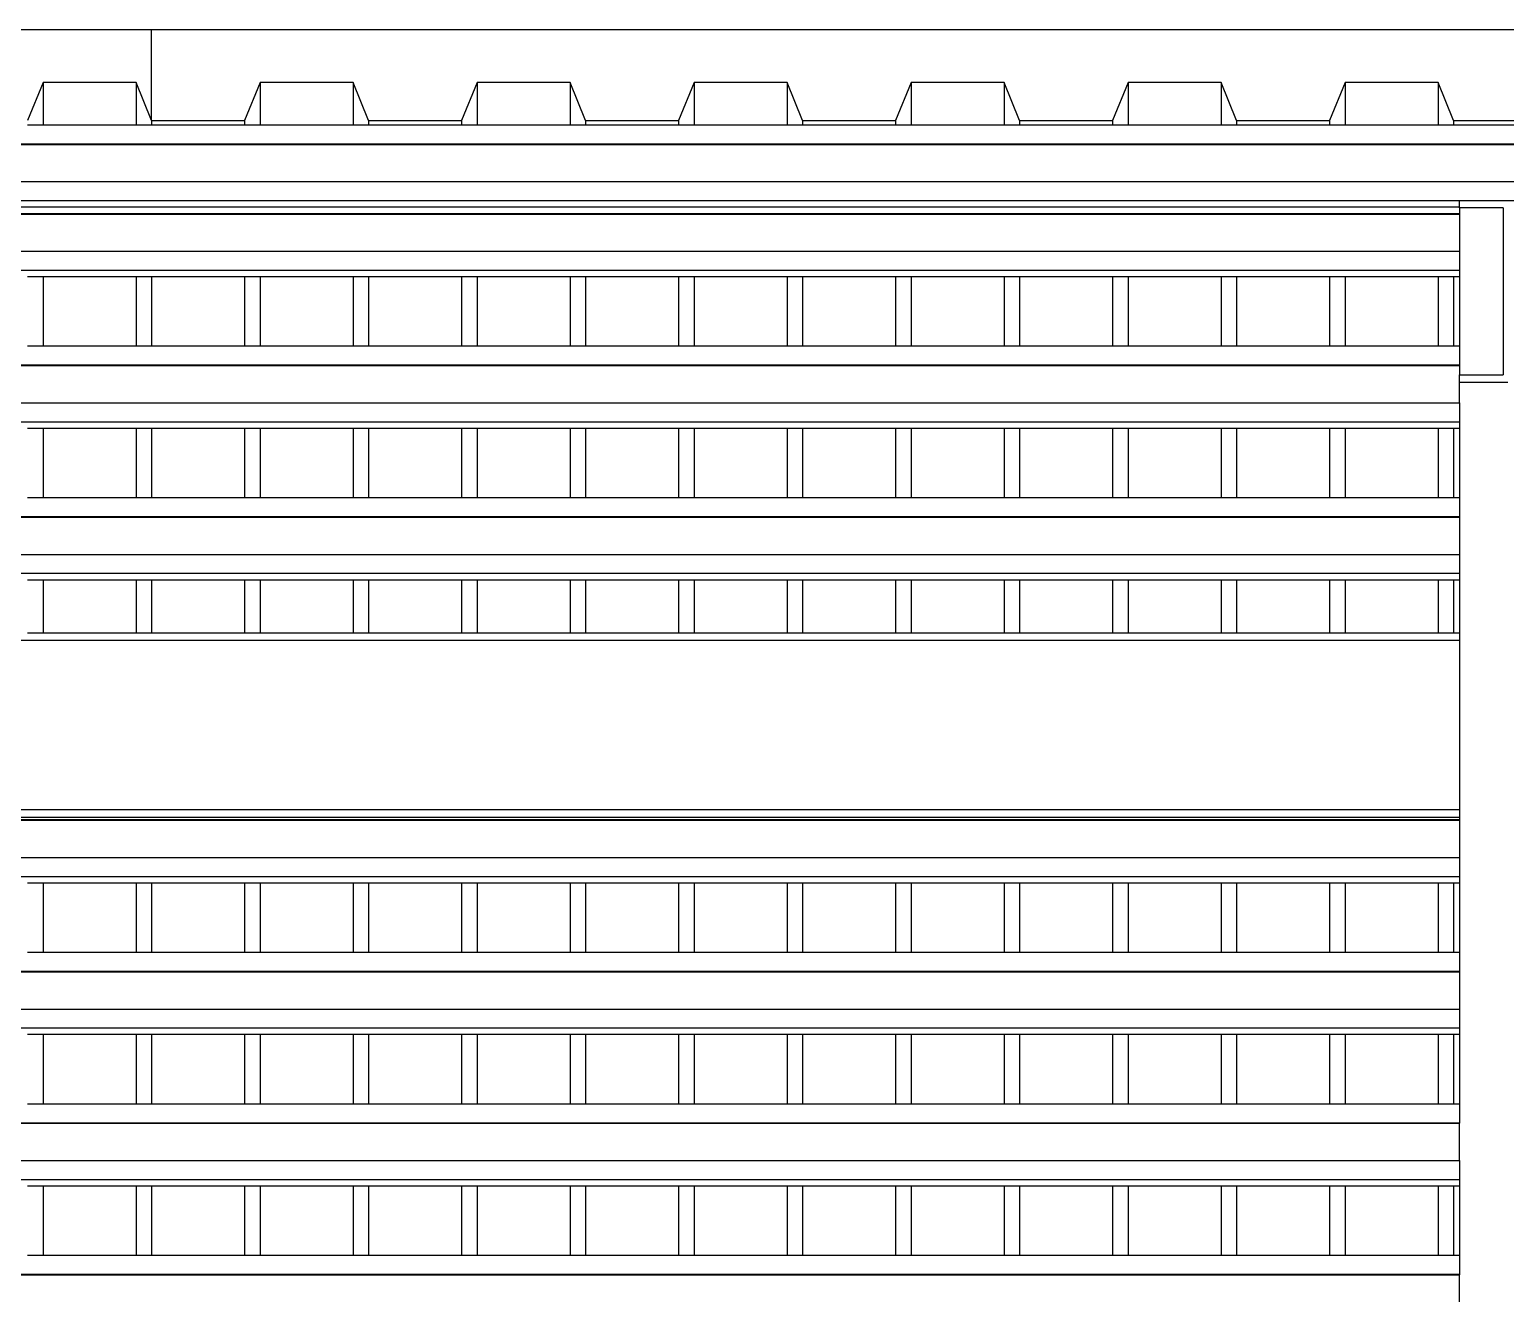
# Model space of a CAD drawing. Extents: x -101 to 101, y -14 to 18.
# Drawn here: x -60.823 to -58.902, y 10.823 to 12.469 of the extents above; entities that cross this region are included whole.
import ezdxf

# ---------------------------------------------------------------- set-up
doc = ezdxf.new("R2010")
doc.units = 0
doc.layers.get('0').update_dxf_attribs({"linetype": 'CONTINUOUS'})

msp = doc.modelspace()

# ---------------------------------------------------------------- linework, layer by layer
for p, q in [((-63.7708, 12.4686), (-60.6643, 12.4686)), ((-60.6643, 12.3502), (-60.6643, 12.4686)), ((-60.6643, 12.4686), (-57.5577, 12.4686)), ((-60.8055, 12.3995), (-60.8256, 12.3502)), ((-60.6844, 12.3995), (-60.8055, 12.3995)), ((-60.8055, 12.3995), (-60.8055, 12.3446)), ((-60.6643, 12.3502), (-60.6844, 12.3995)), ((-60.6844, 12.3995), (-60.6844, 12.3446)), ((-60.5231, 12.3995), (-60.5432, 12.3502)), ((-60.5231, 12.3995), (-60.5231, 12.3446)), ((-60.402, 12.3995), (-60.5231, 12.3995)), ((-60.402, 12.3995), (-60.402, 12.3446)), ((-60.3818, 12.3502), (-60.402, 12.3995)), ((-60.2406, 12.3995), (-60.2608, 12.3502)), ((-60.2406, 12.3995), (-60.2406, 12.3446)), ((-60.1196, 12.3995), (-60.2406, 12.3995)), ((-60.1196, 12.3995), (-60.1196, 12.3446)), ((-60.0994, 12.3502), (-60.1196, 12.3995)), ((-59.9582, 12.3995), (-59.9784, 12.3502)), ((-59.9582, 12.3995), (-59.9582, 12.3446)), ((-59.8372, 12.3995), (-59.9582, 12.3995)), ((-59.8372, 12.3995), (-59.8372, 12.3446)), ((-59.817, 12.3502), (-59.8372, 12.3995)), ((-59.6758, 12.3995), (-59.696, 12.3502)), ((-59.6758, 12.3995), (-59.6758, 12.3446)), ((-59.5548, 12.3995), (-59.6758, 12.3995)), ((-59.5548, 12.3995), (-59.5548, 12.3446)), ((-59.5346, 12.3502), (-59.5548, 12.3995)), ((-59.3934, 12.3995), (-59.4136, 12.3502)), ((-59.3934, 12.3995), (-59.3934, 12.3446)), ((-59.2724, 12.3995), (-59.3934, 12.3995)), ((-59.2724, 12.3995), (-59.2724, 12.3446)), ((-59.2522, 12.3502), (-59.2724, 12.3995)), ((-59.111, 12.3995), (-59.1312, 12.3502)), ((-59.111, 12.3995), (-59.111, 12.3446)), ((-58.99, 12.3995), (-59.111, 12.3995)), ((-58.99, 12.3995), (-58.99, 12.3446)), ((-58.9698, 12.3502), (-58.99, 12.3995)), ((-60.8256, 12.3446), (-60.8055, 12.3446)), ((-60.8055, 12.3446), (-60.6844, 12.3446)), ((-60.6844, 12.3446), (-60.6643, 12.3446)), ((-60.6643, 12.3502), (-60.6643, 12.3446)), ((-60.6643, 12.3502), (-60.5432, 12.3502)), ((-60.6643, 12.3446), (-60.5432, 12.3446)), ((-60.5432, 12.3502), (-60.5432, 12.3446)), ((-60.5432, 12.3446), (-60.5231, 12.3446)), ((-60.5231, 12.3446), (-60.402, 12.3446)), ((-60.402, 12.3446), (-60.3818, 12.3446)), ((-60.3818, 12.3502), (-60.3818, 12.3446)), ((-60.3818, 12.3502), (-60.2608, 12.3502)), ((-60.3818, 12.3446), (-60.2608, 12.3446)), ((-60.2608, 12.3502), (-60.2608, 12.3446)), ((-60.2608, 12.3446), (-60.2406, 12.3446)), ((-60.2406, 12.3446), (-60.1196, 12.3446)), ((-60.1196, 12.3446), (-60.0994, 12.3446)), ((-60.0994, 12.3502), (-60.0994, 12.3446)), ((-60.0994, 12.3502), (-59.9784, 12.3502)), ((-60.0994, 12.3446), (-59.9784, 12.3446)), ((-59.9784, 12.3502), (-59.9784, 12.3446)), ((-59.9784, 12.3446), (-59.9582, 12.3446)), ((-59.9582, 12.3446), (-59.8372, 12.3446)), ((-59.8372, 12.3446), (-59.817, 12.3446)), ((-59.817, 12.3502), (-59.817, 12.3446)), ((-59.817, 12.3502), (-59.696, 12.3502)), ((-59.817, 12.3446), (-59.696, 12.3446)), ((-59.696, 12.3502), (-59.696, 12.3446)), ((-59.696, 12.3446), (-59.6758, 12.3446)), ((-59.6758, 12.3446), (-59.5548, 12.3446)), ((-59.5548, 12.3446), (-59.5346, 12.3446)), ((-59.5346, 12.3502), (-59.5346, 12.3446)), ((-59.5346, 12.3502), (-59.4136, 12.3502)), ((-59.5346, 12.3446), (-59.4136, 12.3446)), ((-59.4136, 12.3502), (-59.4136, 12.3446)), ((-59.4136, 12.3446), (-59.3934, 12.3446)), ((-59.3934, 12.3446), (-59.2724, 12.3446)), ((-59.2724, 12.3446), (-59.2522, 12.3446)), ((-59.2522, 12.3502), (-59.2522, 12.3446)), ((-59.2522, 12.3502), (-59.1312, 12.3502)), ((-59.2522, 12.3446), (-59.1312, 12.3446)), ((-59.1312, 12.3502), (-59.1312, 12.3446)), ((-59.1312, 12.3446), (-59.111, 12.3446)), ((-59.111, 12.3446), (-58.99, 12.3446)), ((-58.99, 12.3446), (-58.9698, 12.3446)), ((-58.9698, 12.3502), (-58.9698, 12.3446)), ((-58.9698, 12.3502), (-58.8487, 12.3502)), ((-58.9698, 12.3446), (-58.8487, 12.3446)), ((-69.1468, 12.3199), (-51.4623, 12.3199)), ((-69.1468, 12.3191), (-51.4623, 12.3191)), ((-69.1468, 12.2706), (-51.4623, 12.2706)), ((-62.5923, 12.2459), (-58.9623, 12.2459)), ((-62.5923, 12.2377), (-58.9623, 12.2377)), ((-58.9623, 12.2459), (-58.8423, 12.2459)), ((-58.9623, 12.2377), (-58.9623, 12.2459)), ((-58.9623, 12.2363), (-58.9623, 12.2377)), ((-62.5923, 12.2292), (-58.9623, 12.2292)), ((-62.5923, 12.2284), (-58.9623, 12.2284)), ((-58.9054, 12.2363), (-58.9623, 12.2363)), ((-58.9623, 12.2363), (-58.9623, 12.2292)), ((-58.9623, 12.2292), (-58.9623, 12.2284)), ((-58.9623, 12.2284), (-58.9623, 12.1799)), ((-58.9054, 12.2363), (-58.9054, 12.0189)), ((-62.5923, 12.1799), (-58.9623, 12.1799)), ((-58.9623, 12.1799), (-58.9623, 12.1552)), ((-62.5923, 12.1552), (-58.9623, 12.1552)), ((-60.8256, 12.147), (-60.8055, 12.147)), ((-60.8055, 12.147), (-60.8055, 12.0566)), ((-60.8055, 12.147), (-60.6844, 12.147)), ((-60.6844, 12.147), (-60.6844, 12.0566)), ((-60.6844, 12.147), (-60.6643, 12.147)), ((-60.6643, 12.147), (-60.6643, 12.0566)), ((-60.6643, 12.147), (-60.5432, 12.147)), ((-60.5432, 12.147), (-60.5432, 12.0566)), ((-60.5432, 12.147), (-60.5231, 12.147)), ((-60.5231, 12.147), (-60.5231, 12.0566)), ((-60.5231, 12.147), (-60.402, 12.147)), ((-60.402, 12.147), (-60.402, 12.0566)), ((-60.402, 12.147), (-60.3818, 12.147)), ((-60.3818, 12.147), (-60.3818, 12.0566)), ((-60.3818, 12.147), (-60.2608, 12.147)), ((-60.2608, 12.147), (-60.2608, 12.0566)), ((-60.2608, 12.147), (-60.2406, 12.147)), ((-60.2406, 12.147), (-60.2406, 12.0566)), ((-60.2406, 12.147), (-60.1196, 12.147)), ((-60.1196, 12.147), (-60.1196, 12.0566)), ((-60.1196, 12.147), (-60.0994, 12.147)), ((-60.0994, 12.147), (-60.0994, 12.0566)), ((-60.0994, 12.147), (-59.9784, 12.147)), ((-59.9784, 12.147), (-59.9784, 12.0566)), ((-59.9784, 12.147), (-59.9582, 12.147)), ((-59.9582, 12.147), (-59.9582, 12.0566)), ((-59.9582, 12.147), (-59.8372, 12.147)), ((-59.8372, 12.147), (-59.8372, 12.0566)), ((-59.8372, 12.147), (-59.817, 12.147)), ((-59.817, 12.147), (-59.817, 12.0566)), ((-59.817, 12.147), (-59.696, 12.147)), ((-59.696, 12.147), (-59.696, 12.0566)), ((-59.696, 12.147), (-59.6758, 12.147)), ((-59.6758, 12.147), (-59.6758, 12.0566)), ((-59.6758, 12.147), (-59.5548, 12.147)), ((-59.5548, 12.147), (-59.5548, 12.0566)), ((-59.5548, 12.147), (-59.5346, 12.147)), ((-59.5346, 12.147), (-59.5346, 12.0566)), ((-59.5346, 12.147), (-59.4136, 12.147)), ((-59.4136, 12.147), (-59.4136, 12.0566)), ((-59.4136, 12.147), (-59.3934, 12.147)), ((-59.3934, 12.147), (-59.3934, 12.0566)), ((-59.3934, 12.147), (-59.2724, 12.147)), ((-59.2724, 12.147), (-59.2724, 12.0566)), ((-59.2724, 12.147), (-59.2522, 12.147)), ((-59.2522, 12.147), (-59.2522, 12.0566)), ((-59.2522, 12.147), (-59.1312, 12.147)), ((-59.1312, 12.147), (-59.1312, 12.0566)), ((-59.1312, 12.147), (-59.111, 12.147)), ((-59.111, 12.147), (-59.111, 12.0566)), ((-59.111, 12.147), (-58.99, 12.147)), ((-58.99, 12.147), (-58.99, 12.0566)), ((-58.99, 12.147), (-58.9698, 12.147)), ((-58.9698, 12.147), (-58.9698, 12.0566)), ((-58.9698, 12.147), (-58.9623, 12.147)), ((-58.9623, 12.1552), (-58.9623, 12.147)), ((-58.9623, 12.147), (-58.9623, 12.0566)), ((-60.8256, 12.0566), (-60.8055, 12.0566)), ((-60.8055, 12.0566), (-60.6844, 12.0566)), ((-60.6844, 12.0566), (-60.6643, 12.0566)), ((-60.6643, 12.0566), (-60.5432, 12.0566)), ((-60.5432, 12.0566), (-60.5231, 12.0566)), ((-60.5231, 12.0566), (-60.402, 12.0566)), ((-60.402, 12.0566), (-60.3818, 12.0566)), ((-60.3818, 12.0566), (-60.2608, 12.0566)), ((-60.2608, 12.0566), (-60.2406, 12.0566)), ((-60.2406, 12.0566), (-60.1196, 12.0566)), ((-60.1196, 12.0566), (-60.0994, 12.0566)), ((-60.0994, 12.0566), (-59.9784, 12.0566)), ((-59.9784, 12.0566), (-59.9582, 12.0566)), ((-59.9582, 12.0566), (-59.8372, 12.0566)), ((-59.8372, 12.0566), (-59.817, 12.0566)), ((-59.817, 12.0566), (-59.696, 12.0566)), ((-59.696, 12.0566), (-59.6758, 12.0566)), ((-59.6758, 12.0566), (-59.5548, 12.0566)), ((-59.5548, 12.0566), (-59.5346, 12.0566)), ((-59.5346, 12.0566), (-59.4136, 12.0566)), ((-59.4136, 12.0566), (-59.3934, 12.0566)), ((-59.3934, 12.0566), (-59.2724, 12.0566)), ((-59.2724, 12.0566), (-59.2522, 12.0566)), ((-59.2522, 12.0566), (-59.1312, 12.0566)), ((-59.1312, 12.0566), (-59.111, 12.0566)), ((-59.111, 12.0566), (-58.99, 12.0566)), ((-58.99, 12.0566), (-58.9698, 12.0566)), ((-58.9698, 12.0566), (-58.9623, 12.0566)), ((-58.9623, 12.0566), (-58.9623, 12.0319)), ((-62.5923, 12.0319), (-58.9623, 12.0319)), ((-62.5923, 12.0311), (-58.9623, 12.0311)), ((-58.9623, 12.0319), (-58.9623, 12.0311)), ((-58.9623, 12.0311), (-58.9623, 12.0189)), ((-58.9623, 12.0092), (-58.9623, 12.0189)), ((-58.9623, 12.0189), (-58.9054, 12.0189)), ((-58.9054, 12.0092), (-58.9623, 12.0092)), ((-58.9623, 12.0092), (-58.9623, 12.0089)), ((-58.9054, 12.0089), (-58.9623, 12.0089)), ((-58.9623, 11.9826), (-58.9623, 12.0089)), ((-58.9054, 12.0092), (-58.9054, 12.0089)), ((-58.8992, 12.0092), (-58.9054, 12.0092)), ((-58.8992, 12.0089), (-58.9054, 12.0089)), ((-62.5923, 11.9826), (-58.9623, 11.9826)), ((-58.9623, 11.9826), (-58.9623, 11.9579)), ((-62.5923, 11.9579), (-58.9623, 11.9579)), ((-60.8256, 11.9497), (-60.8055, 11.9497)), ((-60.8055, 11.9497), (-60.8055, 11.8593)), ((-60.8055, 11.9497), (-60.6844, 11.9497)), ((-60.6844, 11.9497), (-60.6844, 11.8593)), ((-60.6844, 11.9497), (-60.6643, 11.9497)), ((-60.6643, 11.9497), (-60.6643, 11.8593)), ((-60.6643, 11.9497), (-60.5432, 11.9497)), ((-60.5432, 11.9497), (-60.5432, 11.8593)), ((-60.5432, 11.9497), (-60.5231, 11.9497)), ((-60.5231, 11.9497), (-60.5231, 11.8593)), ((-60.5231, 11.9497), (-60.402, 11.9497)), ((-60.402, 11.9497), (-60.402, 11.8593)), ((-60.402, 11.9497), (-60.3818, 11.9497)), ((-60.3818, 11.9497), (-60.3818, 11.8593)), ((-60.3818, 11.9497), (-60.2608, 11.9497)), ((-60.2608, 11.9497), (-60.2608, 11.8593)), ((-60.2608, 11.9497), (-60.2406, 11.9497)), ((-60.2406, 11.9497), (-60.2406, 11.8593)), ((-60.2406, 11.9497), (-60.1196, 11.9497)), ((-60.1196, 11.9497), (-60.1196, 11.8593)), ((-60.1196, 11.9497), (-60.0994, 11.9497)), ((-60.0994, 11.9497), (-60.0994, 11.8593)), ((-60.0994, 11.9497), (-59.9784, 11.9497)), ((-59.9784, 11.9497), (-59.9784, 11.8593)), ((-59.9784, 11.9497), (-59.9582, 11.9497)), ((-59.9582, 11.9497), (-59.9582, 11.8593)), ((-59.9582, 11.9497), (-59.8372, 11.9497)), ((-59.8372, 11.9497), (-59.8372, 11.8593)), ((-59.8372, 11.9497), (-59.817, 11.9497)), ((-59.817, 11.9497), (-59.817, 11.8593)), ((-59.817, 11.9497), (-59.696, 11.9497)), ((-59.696, 11.9497), (-59.696, 11.8593)), ((-59.696, 11.9497), (-59.6758, 11.9497)), ((-59.6758, 11.9497), (-59.6758, 11.8593)), ((-59.6758, 11.9497), (-59.5548, 11.9497)), ((-59.5548, 11.9497), (-59.5548, 11.8593)), ((-59.5548, 11.9497), (-59.5346, 11.9497)), ((-59.5346, 11.9497), (-59.5346, 11.8593)), ((-59.5346, 11.9497), (-59.4136, 11.9497)), ((-59.4136, 11.9497), (-59.4136, 11.8593)), ((-59.4136, 11.9497), (-59.3934, 11.9497)), ((-59.3934, 11.9497), (-59.3934, 11.8593)), ((-59.3934, 11.9497), (-59.2724, 11.9497)), ((-59.2724, 11.9497), (-59.2724, 11.8593)), ((-59.2724, 11.9497), (-59.2522, 11.9497)), ((-59.2522, 11.9497), (-59.2522, 11.8593)), ((-59.2522, 11.9497), (-59.1312, 11.9497)), ((-59.1312, 11.9497), (-59.1312, 11.8593)), ((-59.1312, 11.9497), (-59.111, 11.9497)), ((-59.111, 11.9497), (-59.111, 11.8593)), ((-59.111, 11.9497), (-58.99, 11.9497)), ((-58.99, 11.9497), (-58.99, 11.8593)), ((-58.99, 11.9497), (-58.9698, 11.9497)), ((-58.9698, 11.9497), (-58.9698, 11.8593)), ((-58.9698, 11.9497), (-58.9623, 11.9497)), ((-58.9623, 11.9579), (-58.9623, 11.9497)), ((-58.9623, 11.9497), (-58.9623, 11.8593)), ((-60.8256, 11.8593), (-60.8055, 11.8593)), ((-60.8055, 11.8593), (-60.6844, 11.8593)), ((-60.6844, 11.8593), (-60.6643, 11.8593)), ((-60.6643, 11.8593), (-60.5432, 11.8593)), ((-60.5432, 11.8593), (-60.5231, 11.8593)), ((-60.5231, 11.8593), (-60.402, 11.8593)), ((-60.402, 11.8593), (-60.3818, 11.8593)), ((-60.3818, 11.8593), (-60.2608, 11.8593)), ((-60.2608, 11.8593), (-60.2406, 11.8593)), ((-60.2406, 11.8593), (-60.1196, 11.8593)), ((-60.1196, 11.8593), (-60.0994, 11.8593)), ((-60.0994, 11.8593), (-59.9784, 11.8593)), ((-59.9784, 11.8593), (-59.9582, 11.8593)), ((-59.9582, 11.8593), (-59.8372, 11.8593)), ((-59.8372, 11.8593), (-59.817, 11.8593)), ((-59.817, 11.8593), (-59.696, 11.8593)), ((-59.696, 11.8593), (-59.6758, 11.8593)), ((-59.6758, 11.8593), (-59.5548, 11.8593)), ((-59.5548, 11.8593), (-59.5346, 11.8593)), ((-59.5346, 11.8593), (-59.4136, 11.8593)), ((-59.4136, 11.8593), (-59.3934, 11.8593)), ((-59.3934, 11.8593), (-59.2724, 11.8593)), ((-59.2724, 11.8593), (-59.2522, 11.8593)), ((-59.2522, 11.8593), (-59.1312, 11.8593)), ((-59.1312, 11.8593), (-59.111, 11.8593)), ((-59.111, 11.8593), (-58.99, 11.8593)), ((-58.99, 11.8593), (-58.9698, 11.8593)), ((-58.9698, 11.8593), (-58.9623, 11.8593)), ((-58.9623, 11.8593), (-58.9623, 11.8346)), ((-62.5923, 11.8346), (-58.9623, 11.8346)), ((-62.5923, 11.8338), (-58.9623, 11.8338)), ((-58.9623, 11.8346), (-58.9623, 11.8338)), ((-58.9623, 11.8338), (-58.9623, 11.7853)), ((-62.5923, 11.7853), (-58.9623, 11.7853)), ((-58.9623, 11.7853), (-58.9623, 11.7607)), ((-62.5923, 11.7607), (-58.9623, 11.7607)), ((-58.9623, 11.7607), (-58.9623, 11.7524)), ((-60.8256, 11.7524), (-60.8055, 11.7524)), ((-60.8055, 11.7524), (-60.8055, 11.6828)), ((-60.8055, 11.7524), (-60.6844, 11.7524)), ((-60.6844, 11.7524), (-60.6844, 11.6828)), ((-60.6844, 11.7524), (-60.6643, 11.7524)), ((-60.6643, 11.7524), (-60.6643, 11.6828)), ((-60.6643, 11.7524), (-60.5432, 11.7524)), ((-60.5432, 11.7524), (-60.5432, 11.6828)), ((-60.5432, 11.7524), (-60.5231, 11.7524)), ((-60.5231, 11.7524), (-60.5231, 11.6828)), ((-60.5231, 11.7524), (-60.402, 11.7524)), ((-60.402, 11.7524), (-60.402, 11.6828)), ((-60.402, 11.7524), (-60.3818, 11.7524)), ((-60.3818, 11.7524), (-60.3818, 11.6828)), ((-60.3818, 11.7524), (-60.2608, 11.7524)), ((-60.2608, 11.7524), (-60.2608, 11.6828)), ((-60.2608, 11.7524), (-60.2406, 11.7524)), ((-60.2406, 11.7524), (-60.2406, 11.6828)), ((-60.2406, 11.7524), (-60.1196, 11.7524)), ((-60.1196, 11.7524), (-60.1196, 11.6828)), ((-60.1196, 11.7524), (-60.0994, 11.7524)), ((-60.0994, 11.7524), (-60.0994, 11.6828)), ((-60.0994, 11.7524), (-59.9784, 11.7524)), ((-59.9784, 11.7524), (-59.9784, 11.6828)), ((-59.9784, 11.7524), (-59.9582, 11.7524)), ((-59.9582, 11.7524), (-59.9582, 11.6828)), ((-59.9582, 11.7524), (-59.8372, 11.7524)), ((-59.8372, 11.7524), (-59.8372, 11.6828)), ((-59.8372, 11.7524), (-59.817, 11.7524)), ((-59.817, 11.7524), (-59.817, 11.6828)), ((-59.817, 11.7524), (-59.696, 11.7524)), ((-59.696, 11.7524), (-59.696, 11.6828)), ((-59.696, 11.7524), (-59.6758, 11.7524)), ((-59.6758, 11.7524), (-59.6758, 11.6828)), ((-59.6758, 11.7524), (-59.5548, 11.7524)), ((-59.5548, 11.7524), (-59.5548, 11.6828)), ((-59.5548, 11.7524), (-59.5346, 11.7524)), ((-59.5346, 11.7524), (-59.5346, 11.6828)), ((-59.5346, 11.7524), (-59.4136, 11.7524)), ((-59.4136, 11.7524), (-59.4136, 11.6828)), ((-59.4136, 11.7524), (-59.3934, 11.7524)), ((-59.3934, 11.7524), (-59.3934, 11.6828)), ((-59.3934, 11.7524), (-59.2724, 11.7524)), ((-59.2724, 11.7524), (-59.2724, 11.6828)), ((-59.2724, 11.7524), (-59.2522, 11.7524)), ((-59.2522, 11.7524), (-59.2522, 11.6828)), ((-59.2522, 11.7524), (-59.1312, 11.7524)), ((-59.1312, 11.7524), (-59.1312, 11.6828)), ((-59.1312, 11.7524), (-59.111, 11.7524)), ((-59.111, 11.7524), (-59.111, 11.6828)), ((-59.111, 11.7524), (-58.99, 11.7524)), ((-58.99, 11.7524), (-58.99, 11.6828)), ((-58.99, 11.7524), (-58.9698, 11.7524)), ((-58.9698, 11.7524), (-58.9698, 11.6828)), ((-58.9698, 11.7524), (-58.9623, 11.7524)), ((-58.9623, 11.7524), (-58.9623, 11.6828)), ((-60.8055, 11.6828), (-60.8256, 11.6828)), ((-60.6844, 11.6828), (-60.8055, 11.6828)), ((-60.6643, 11.6828), (-60.6844, 11.6828)), ((-60.5432, 11.6828), (-60.6643, 11.6828)), ((-60.5231, 11.6828), (-60.5432, 11.6828)), ((-60.402, 11.6828), (-60.5231, 11.6828)), ((-60.3818, 11.6828), (-60.402, 11.6828)), ((-60.2608, 11.6828), (-60.3818, 11.6828)), ((-60.2406, 11.6828), (-60.2608, 11.6828)), ((-60.1196, 11.6828), (-60.2406, 11.6828)), ((-60.0994, 11.6828), (-60.1196, 11.6828)), ((-59.9784, 11.6828), (-60.0994, 11.6828)), ((-59.9582, 11.6828), (-59.9784, 11.6828)), ((-59.8372, 11.6828), (-59.9582, 11.6828)), ((-59.817, 11.6828), (-59.8372, 11.6828)), ((-59.696, 11.6828), (-59.817, 11.6828)), ((-59.6758, 11.6828), (-59.696, 11.6828)), ((-59.5548, 11.6828), (-59.6758, 11.6828)), ((-59.5346, 11.6828), (-59.5548, 11.6828)), ((-59.4136, 11.6828), (-59.5346, 11.6828)), ((-59.3934, 11.6828), (-59.4136, 11.6828)), ((-59.2724, 11.6828), (-59.3934, 11.6828)), ((-59.2522, 11.6828), (-59.2724, 11.6828)), ((-59.1312, 11.6828), (-59.2522, 11.6828)), ((-59.111, 11.6828), (-59.1312, 11.6828)), ((-58.99, 11.6828), (-59.111, 11.6828)), ((-58.9698, 11.6828), (-58.99, 11.6828)), ((-58.9623, 11.6828), (-58.9698, 11.6828)), ((-58.9623, 11.6828), (-58.9623, 11.673)), ((-58.9623, 11.673), (-62.5923, 11.673)), ((-58.9623, 11.673), (-58.9623, 11.4526)), ((-58.9623, 11.4526), (-62.5923, 11.4526)), ((-58.9623, 11.4526), (-58.9623, 11.4428)), ((-58.9623, 11.4428), (-62.5923, 11.4428)), ((-62.5923, 11.4401), (-58.9623, 11.4401)), ((-62.5923, 11.4393), (-58.9623, 11.4393)), ((-58.9623, 11.4428), (-58.9623, 11.4401)), ((-58.9623, 11.4401), (-58.9623, 11.4393)), ((-58.9623, 11.4393), (-58.9623, 11.3908)), ((-62.5923, 11.3908), (-58.9623, 11.3908)), ((-58.9623, 11.3908), (-58.9623, 11.3661)), ((-62.5923, 11.3661), (-58.9623, 11.3661)), ((-60.8256, 11.3579), (-60.8055, 11.3579)), ((-60.8055, 11.3579), (-60.8055, 11.2675)), ((-60.8055, 11.3579), (-60.6844, 11.3579)), ((-60.6844, 11.3579), (-60.6844, 11.2675)), ((-60.6844, 11.3579), (-60.6643, 11.3579)), ((-60.6643, 11.3579), (-60.6643, 11.2675)), ((-60.6643, 11.3579), (-60.5432, 11.3579)), ((-60.5432, 11.3579), (-60.5432, 11.2675)), ((-60.5432, 11.3579), (-60.5231, 11.3579)), ((-60.5231, 11.3579), (-60.5231, 11.2675)), ((-60.5231, 11.3579), (-60.402, 11.3579)), ((-60.402, 11.3579), (-60.402, 11.2675)), ((-60.402, 11.3579), (-60.3818, 11.3579)), ((-60.3818, 11.3579), (-60.3818, 11.2675)), ((-60.3818, 11.3579), (-60.2608, 11.3579)), ((-60.2608, 11.3579), (-60.2608, 11.2675)), ((-60.2608, 11.3579), (-60.2406, 11.3579)), ((-60.2406, 11.3579), (-60.2406, 11.2675)), ((-60.2406, 11.3579), (-60.1196, 11.3579)), ((-60.1196, 11.3579), (-60.1196, 11.2675)), ((-60.1196, 11.3579), (-60.0994, 11.3579)), ((-60.0994, 11.3579), (-60.0994, 11.2675)), ((-60.0994, 11.3579), (-59.9784, 11.3579)), ((-59.9784, 11.3579), (-59.9784, 11.2675)), ((-59.9784, 11.3579), (-59.9582, 11.3579)), ((-59.9582, 11.3579), (-59.9582, 11.2675)), ((-59.9582, 11.3579), (-59.8372, 11.3579)), ((-59.8372, 11.3579), (-59.8372, 11.2675)), ((-59.8372, 11.3579), (-59.817, 11.3579)), ((-59.817, 11.3579), (-59.817, 11.2675)), ((-59.817, 11.3579), (-59.696, 11.3579)), ((-59.696, 11.3579), (-59.696, 11.2675)), ((-59.696, 11.3579), (-59.6758, 11.3579)), ((-59.6758, 11.3579), (-59.6758, 11.2675)), ((-59.6758, 11.3579), (-59.5548, 11.3579)), ((-59.5548, 11.3579), (-59.5548, 11.2675)), ((-59.5548, 11.3579), (-59.5346, 11.3579)), ((-59.5346, 11.3579), (-59.5346, 11.2675)), ((-59.5346, 11.3579), (-59.4136, 11.3579)), ((-59.4136, 11.3579), (-59.4136, 11.2675)), ((-59.4136, 11.3579), (-59.3934, 11.3579)), ((-59.3934, 11.3579), (-59.3934, 11.2675)), ((-59.3934, 11.3579), (-59.2724, 11.3579)), ((-59.2724, 11.3579), (-59.2724, 11.2675)), ((-59.2724, 11.3579), (-59.2522, 11.3579)), ((-59.2522, 11.3579), (-59.2522, 11.2675)), ((-59.2522, 11.3579), (-59.1312, 11.3579)), ((-59.1312, 11.3579), (-59.1312, 11.2675)), ((-59.1312, 11.3579), (-59.111, 11.3579)), ((-59.111, 11.3579), (-59.111, 11.2675)), ((-59.111, 11.3579), (-58.99, 11.3579)), ((-58.99, 11.3579), (-58.99, 11.2675)), ((-58.99, 11.3579), (-58.9698, 11.3579)), ((-58.9698, 11.3579), (-58.9698, 11.2675)), ((-58.9698, 11.3579), (-58.9623, 11.3579)), ((-58.9623, 11.3661), (-58.9623, 11.3579)), ((-58.9623, 11.3579), (-58.9623, 11.2675)), ((-60.8256, 11.2675), (-60.8055, 11.2675)), ((-60.8055, 11.2675), (-60.6844, 11.2675)), ((-60.6844, 11.2675), (-60.6643, 11.2675)), ((-60.6643, 11.2675), (-60.5432, 11.2675)), ((-60.5432, 11.2675), (-60.5231, 11.2675)), ((-60.5231, 11.2675), (-60.402, 11.2675)), ((-60.402, 11.2675), (-60.3818, 11.2675)), ((-60.3818, 11.2675), (-60.2608, 11.2675)), ((-60.2608, 11.2675), (-60.2406, 11.2675)), ((-60.2406, 11.2675), (-60.1196, 11.2675)), ((-60.1196, 11.2675), (-60.0994, 11.2675)), ((-60.0994, 11.2675), (-59.9784, 11.2675)), ((-59.9784, 11.2675), (-59.9582, 11.2675)), ((-59.9582, 11.2675), (-59.8372, 11.2675)), ((-59.8372, 11.2675), (-59.817, 11.2675)), ((-59.817, 11.2675), (-59.696, 11.2675)), ((-59.696, 11.2675), (-59.6758, 11.2675)), ((-59.6758, 11.2675), (-59.5548, 11.2675)), ((-59.5548, 11.2675), (-59.5346, 11.2675)), ((-59.5346, 11.2675), (-59.4136, 11.2675)), ((-59.4136, 11.2675), (-59.3934, 11.2675)), ((-59.3934, 11.2675), (-59.2724, 11.2675)), ((-59.2724, 11.2675), (-59.2522, 11.2675)), ((-59.2522, 11.2675), (-59.1312, 11.2675)), ((-59.1312, 11.2675), (-59.111, 11.2675)), ((-59.111, 11.2675), (-58.99, 11.2675)), ((-58.99, 11.2675), (-58.9698, 11.2675)), ((-58.9698, 11.2675), (-58.9623, 11.2675)), ((-58.9623, 11.2675), (-58.9623, 11.2428)), ((-62.5923, 11.2428), (-58.9623, 11.2428)), ((-62.5923, 11.242), (-58.9623, 11.242)), ((-58.9623, 11.2428), (-58.9623, 11.242)), ((-58.9623, 11.242), (-58.9623, 11.1935)), ((-62.5923, 11.1935), (-58.9623, 11.1935)), ((-58.9623, 11.1935), (-58.9623, 11.1688)), ((-62.5923, 11.1688), (-58.9623, 11.1688)), ((-60.8256, 11.1606), (-60.8055, 11.1606)), ((-60.8055, 11.1606), (-60.8055, 11.0702)), ((-60.8055, 11.1606), (-60.6844, 11.1606)), ((-60.6844, 11.1606), (-60.6844, 11.0702)), ((-60.6844, 11.1606), (-60.6643, 11.1606)), ((-60.6643, 11.1606), (-60.6643, 11.0702)), ((-60.6643, 11.1606), (-60.5432, 11.1606)), ((-60.5432, 11.1606), (-60.5432, 11.0702)), ((-60.5432, 11.1606), (-60.5231, 11.1606)), ((-60.5231, 11.1606), (-60.5231, 11.0702)), ((-60.5231, 11.1606), (-60.402, 11.1606)), ((-60.402, 11.1606), (-60.402, 11.0702)), ((-60.402, 11.1606), (-60.3818, 11.1606)), ((-60.3818, 11.1606), (-60.3818, 11.0702)), ((-60.3818, 11.1606), (-60.2608, 11.1606)), ((-60.2608, 11.1606), (-60.2608, 11.0702)), ((-60.2608, 11.1606), (-60.2406, 11.1606)), ((-60.2406, 11.1606), (-60.2406, 11.0702)), ((-60.2406, 11.1606), (-60.1196, 11.1606)), ((-60.1196, 11.1606), (-60.1196, 11.0702)), ((-60.1196, 11.1606), (-60.0994, 11.1606)), ((-60.0994, 11.1606), (-60.0994, 11.0702)), ((-60.0994, 11.1606), (-59.9784, 11.1606)), ((-59.9784, 11.1606), (-59.9784, 11.0702)), ((-59.9784, 11.1606), (-59.9582, 11.1606)), ((-59.9582, 11.1606), (-59.9582, 11.0702)), ((-59.9582, 11.1606), (-59.8372, 11.1606)), ((-59.8372, 11.1606), (-59.8372, 11.0702)), ((-59.8372, 11.1606), (-59.817, 11.1606)), ((-59.817, 11.1606), (-59.817, 11.0702)), ((-59.817, 11.1606), (-59.696, 11.1606)), ((-59.696, 11.1606), (-59.696, 11.0702)), ((-59.696, 11.1606), (-59.6758, 11.1606)), ((-59.6758, 11.1606), (-59.6758, 11.0702)), ((-59.6758, 11.1606), (-59.5548, 11.1606)), ((-59.5548, 11.1606), (-59.5548, 11.0702)), ((-59.5548, 11.1606), (-59.5346, 11.1606)), ((-59.5346, 11.1606), (-59.5346, 11.0702)), ((-59.5346, 11.1606), (-59.4136, 11.1606)), ((-59.4136, 11.1606), (-59.4136, 11.0702)), ((-59.4136, 11.1606), (-59.3934, 11.1606)), ((-59.3934, 11.1606), (-59.3934, 11.0702)), ((-59.3934, 11.1606), (-59.2724, 11.1606)), ((-59.2724, 11.1606), (-59.2724, 11.0702)), ((-59.2724, 11.1606), (-59.2522, 11.1606)), ((-59.2522, 11.1606), (-59.2522, 11.0702)), ((-59.2522, 11.1606), (-59.1312, 11.1606)), ((-59.1312, 11.1606), (-59.1312, 11.0702)), ((-59.1312, 11.1606), (-59.111, 11.1606)), ((-59.111, 11.1606), (-59.111, 11.0702)), ((-59.111, 11.1606), (-58.99, 11.1606)), ((-58.99, 11.1606), (-58.99, 11.0702)), ((-58.99, 11.1606), (-58.9698, 11.1606)), ((-58.9698, 11.1606), (-58.9698, 11.0702)), ((-58.9698, 11.1606), (-58.9623, 11.1606)), ((-58.9623, 11.1688), (-58.9623, 11.1606)), ((-58.9623, 11.1606), (-58.9623, 11.0702)), ((-60.8256, 11.0702), (-60.8055, 11.0702)), ((-60.8055, 11.0702), (-60.6844, 11.0702)), ((-60.6844, 11.0702), (-60.6643, 11.0702)), ((-60.6643, 11.0702), (-60.5432, 11.0702)), ((-60.5432, 11.0702), (-60.5231, 11.0702)), ((-60.5231, 11.0702), (-60.402, 11.0702)), ((-60.402, 11.0702), (-60.3818, 11.0702)), ((-60.3818, 11.0702), (-60.2608, 11.0702)), ((-60.2608, 11.0702), (-60.2406, 11.0702)), ((-60.2406, 11.0702), (-60.1196, 11.0702)), ((-60.1196, 11.0702), (-60.0994, 11.0702)), ((-60.0994, 11.0702), (-59.9784, 11.0702)), ((-59.9784, 11.0702), (-59.9582, 11.0702)), ((-59.9582, 11.0702), (-59.8372, 11.0702)), ((-59.8372, 11.0702), (-59.817, 11.0702)), ((-59.817, 11.0702), (-59.696, 11.0702)), ((-59.696, 11.0702), (-59.6758, 11.0702)), ((-59.6758, 11.0702), (-59.5548, 11.0702)), ((-59.5548, 11.0702), (-59.5346, 11.0702)), ((-59.5346, 11.0702), (-59.4136, 11.0702)), ((-59.4136, 11.0702), (-59.3934, 11.0702)), ((-59.3934, 11.0702), (-59.2724, 11.0702)), ((-59.2724, 11.0702), (-59.2522, 11.0702)), ((-59.2522, 11.0702), (-59.1312, 11.0702)), ((-59.1312, 11.0702), (-59.111, 11.0702)), ((-59.111, 11.0702), (-58.99, 11.0702)), ((-58.99, 11.0702), (-58.9698, 11.0702)), ((-58.9698, 11.0702), (-58.9623, 11.0702)), ((-58.9623, 11.0702), (-58.9623, 11.0455)), ((-62.5923, 11.0455), (-58.9623, 11.0455)), ((-58.9623, 11.0455), (-58.9623, 11.0447)), ((-62.5923, 11.0447), (-58.9623, 11.0447)), ((-58.9623, 10.9962), (-58.9623, 11.0447)), ((-62.5923, 10.9962), (-58.9623, 10.9962)), ((-58.9623, 10.9962), (-58.9623, 10.9715)), ((-62.5923, 10.9715), (-58.9623, 10.9715)), ((-58.9623, 10.9715), (-58.9623, 10.9633)), ((-60.8256, 10.9633), (-60.8055, 10.9633)), ((-60.8055, 10.9633), (-60.8055, 10.8729)), ((-60.8055, 10.9633), (-60.6844, 10.9633)), ((-60.6844, 10.9633), (-60.6844, 10.8729)), ((-60.6844, 10.9633), (-60.6643, 10.9633)), ((-60.6643, 10.9633), (-60.6643, 10.8729)), ((-60.6643, 10.9633), (-60.5432, 10.9633)), ((-60.5432, 10.9633), (-60.5432, 10.8729)), ((-60.5432, 10.9633), (-60.5231, 10.9633)), ((-60.5231, 10.9633), (-60.5231, 10.8729)), ((-60.5231, 10.9633), (-60.402, 10.9633)), ((-60.402, 10.9633), (-60.402, 10.8729)), ((-60.402, 10.9633), (-60.3818, 10.9633)), ((-60.3818, 10.9633), (-60.3818, 10.8729)), ((-60.3818, 10.9633), (-60.2608, 10.9633)), ((-60.2608, 10.9633), (-60.2608, 10.8729)), ((-60.2608, 10.9633), (-60.2406, 10.9633)), ((-60.2406, 10.9633), (-60.2406, 10.8729)), ((-60.2406, 10.9633), (-60.1196, 10.9633)), ((-60.1196, 10.9633), (-60.1196, 10.8729)), ((-60.1196, 10.9633), (-60.0994, 10.9633)), ((-60.0994, 10.9633), (-60.0994, 10.8729)), ((-60.0994, 10.9633), (-59.9784, 10.9633)), ((-59.9784, 10.9633), (-59.9784, 10.8729)), ((-59.9784, 10.9633), (-59.9582, 10.9633)), ((-59.9582, 10.9633), (-59.9582, 10.8729)), ((-59.9582, 10.9633), (-59.8372, 10.9633)), ((-59.8372, 10.9633), (-59.8372, 10.8729)), ((-59.8372, 10.9633), (-59.817, 10.9633)), ((-59.817, 10.9633), (-59.817, 10.8729)), ((-59.817, 10.9633), (-59.696, 10.9633)), ((-59.696, 10.9633), (-59.696, 10.8729)), ((-59.696, 10.9633), (-59.6758, 10.9633)), ((-59.6758, 10.9633), (-59.6758, 10.8729)), ((-59.6758, 10.9633), (-59.5548, 10.9633)), ((-59.5548, 10.9633), (-59.5548, 10.8729)), ((-59.5548, 10.9633), (-59.5346, 10.9633)), ((-59.5346, 10.9633), (-59.5346, 10.8729)), ((-59.5346, 10.9633), (-59.4136, 10.9633)), ((-59.4136, 10.9633), (-59.4136, 10.8729)), ((-59.4136, 10.9633), (-59.3934, 10.9633)), ((-59.3934, 10.9633), (-59.3934, 10.8729)), ((-59.3934, 10.9633), (-59.2724, 10.9633)), ((-59.2724, 10.9633), (-59.2724, 10.8729)), ((-59.2724, 10.9633), (-59.2522, 10.9633)), ((-59.2522, 10.9633), (-59.2522, 10.8729)), ((-59.2522, 10.9633), (-59.1312, 10.9633)), ((-59.1312, 10.9633), (-59.1312, 10.8729)), ((-59.1312, 10.9633), (-59.111, 10.9633)), ((-59.111, 10.9633), (-59.111, 10.8729)), ((-59.111, 10.9633), (-58.99, 10.9633)), ((-58.99, 10.9633), (-58.99, 10.8729)), ((-58.99, 10.9633), (-58.9698, 10.9633)), ((-58.9698, 10.9633), (-58.9698, 10.8729)), ((-58.9698, 10.9633), (-58.9623, 10.9633)), ((-58.9623, 10.9633), (-58.9623, 10.8729)), ((-60.8256, 10.8729), (-60.8055, 10.8729)), ((-60.8055, 10.8729), (-60.6844, 10.8729)), ((-60.6844, 10.8729), (-60.6643, 10.8729)), ((-60.6643, 10.8729), (-60.5432, 10.8729)), ((-60.5432, 10.8729), (-60.5231, 10.8729)), ((-60.5231, 10.8729), (-60.402, 10.8729)), ((-60.402, 10.8729), (-60.3818, 10.8729)), ((-60.3818, 10.8729), (-60.2608, 10.8729)), ((-60.2608, 10.8729), (-60.2406, 10.8729)), ((-60.2406, 10.8729), (-60.1196, 10.8729)), ((-60.1196, 10.8729), (-60.0994, 10.8729)), ((-60.0994, 10.8729), (-59.9784, 10.8729)), ((-59.9784, 10.8729), (-59.9582, 10.8729)), ((-59.9582, 10.8729), (-59.8372, 10.8729)), ((-59.8372, 10.8729), (-59.817, 10.8729)), ((-59.817, 10.8729), (-59.696, 10.8729)), ((-59.696, 10.8729), (-59.6758, 10.8729)), ((-59.6758, 10.8729), (-59.5548, 10.8729)), ((-59.5548, 10.8729), (-59.5346, 10.8729)), ((-59.5346, 10.8729), (-59.4136, 10.8729)), ((-59.4136, 10.8729), (-59.3934, 10.8729)), ((-59.3934, 10.8729), (-59.2724, 10.8729)), ((-59.2724, 10.8729), (-59.2522, 10.8729)), ((-59.2522, 10.8729), (-59.1312, 10.8729)), ((-59.1312, 10.8729), (-59.111, 10.8729)), ((-59.111, 10.8729), (-58.99, 10.8729)), ((-58.99, 10.8729), (-58.9698, 10.8729)), ((-58.9698, 10.8729), (-58.9623, 10.8729)), ((-58.9623, 10.8729), (-58.9623, 10.8482)), ((-62.5923, 10.8482), (-58.9623, 10.8482)), ((-62.5923, 10.8474), (-58.9623, 10.8474)), ((-58.9623, 10.8482), (-58.9623, 10.8474)), ((-58.9623, 10.7989), (-58.9623, 10.8474))]:
    msp.add_line(p, q)

doc.saveas('drawing.dxf')
